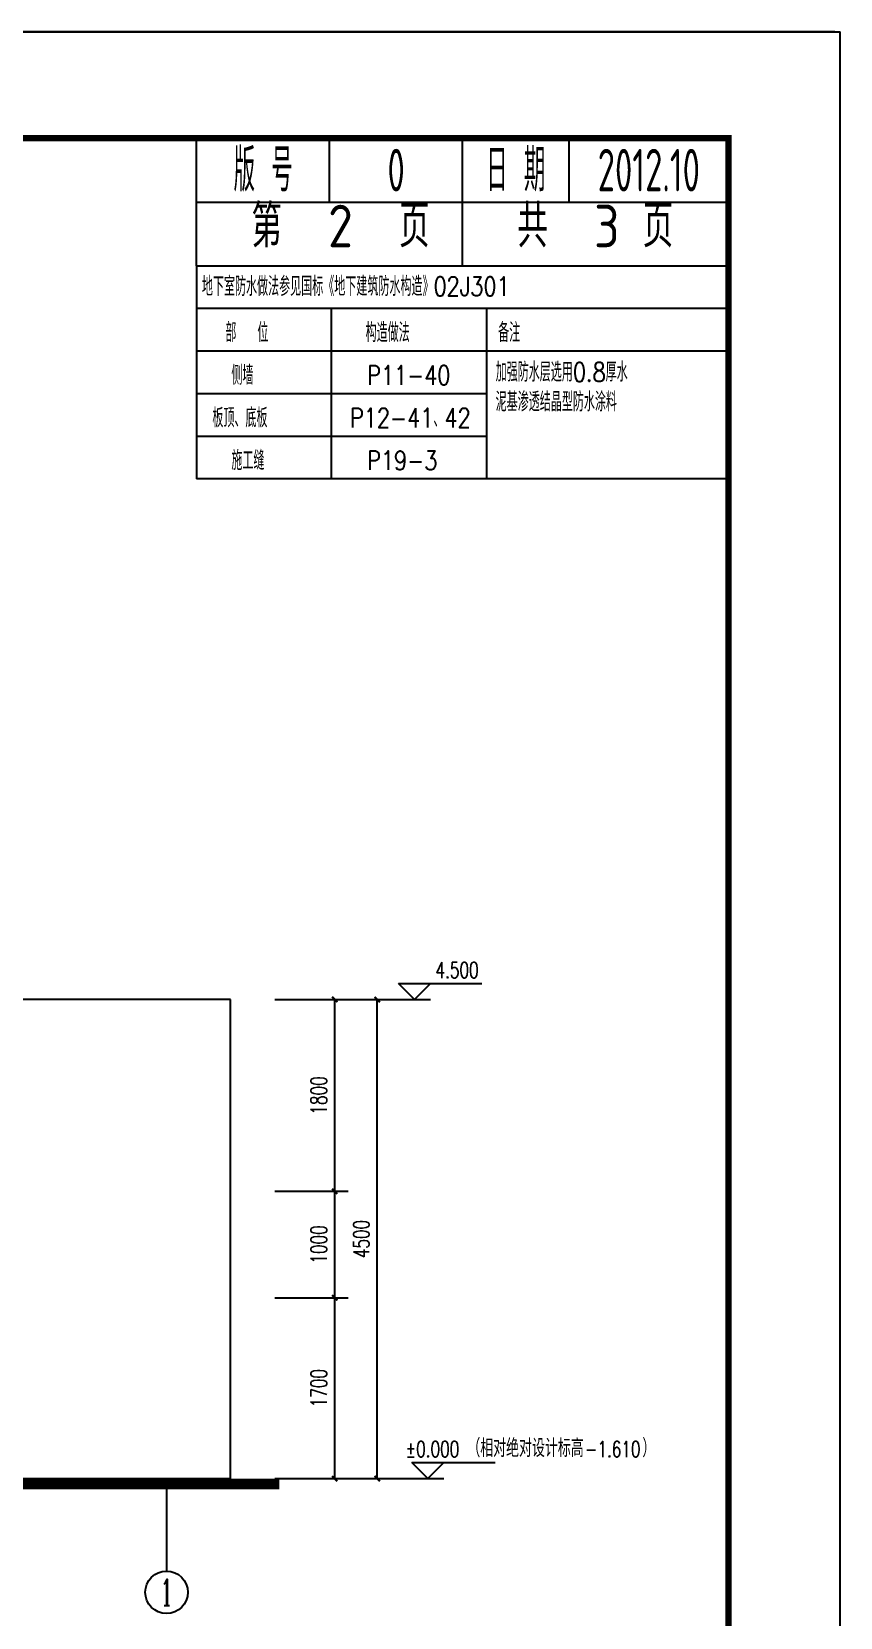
# Model space of a CAD drawing. Extents: x 45837 to 287007, y -98586 to 328021.
# Drawn here: x 80286 to 87887, y -54080 to -39186 of the extents above; entities that cross this region are included whole.
import ezdxf
from ezdxf.enums import TextEntityAlignment as Align

# ---------------------------------------------------------------- set-up
doc = ezdxf.new("R2010")
doc.units = 0
doc.header["$LTSCALE"] = 1000
doc.header["$MEASUREMENT"] = 0
for name, color, linetype in [('AXIS', 3, 'Continuous'), ('AXIS_TEXT', 7, 'Continuous'), ('DIM_ELEV', 3, 'Continuous'), ('HIDE_B', 7, 'Continuous'), ('PUB_DIM', 3, 'Continuous'), ('PUB_TEXT', 7, 'Continuous'), ('WALL', 9, 'Continuous'), ('图框', 7, 'Continuous'), ('文字', 7, 'Continuous'), ('栏目', 3, 'Continuous'), ('次轮廓线', 7, 'Continuous'), ('页码', 3, 'Continuous')]:
    doc.layers.add(name, color=color, linetype=linetype)
doc.layers.add('标注', color=4, linetype='Continuous', lineweight=15)
doc.styles.add('_TCH_AXIS', font='COMPLEX', dxfattribs={"bigfont": 'GBCBIG'})
doc.styles.add('_TCH_DIM', font='SIMPLEX', dxfattribs={"bigfont": 'GBCBIG'})
doc.styles.add('COMPLEX', font='COMPLEX')
doc.styles.add('DIM_FONT', font='SIMPLEX', dxfattribs={"width": 0.7, "bigfont": 'GBCBIG'})
doc.styles.add('HZTXT', font='SIMPLEX.shx', dxfattribs={"width": 0.8, "bigfont": 'gbhzfs.shx'})
doc.styles.get("Standard").update_dxf_attribs({"font": 'gbenor.shx', "bigfont": 'gbcbig.shx'})
doc.dimstyles.new('DIMN50', dxfattribs={"dimscale": 0.5, "dimtxt": 300, "dimasz": 100, "dimexe": 250, "dimexo": 300, "dimgap": 150, "dimtad": 1, "dimdec": 0, "dimzin": 0, "dimdsep": 46, "dimtxsty": 'DIM_FONT', "dimblk": 'ARCHTICK', "dimcen": 0.09, "dimclrt": 7, "dimazin": 2, "dimtfac": 1, "dimtdec": 0, "dimtix": 1, "dimtmove": 2, "dimatfit": 3, "dimldrblk": 'ARCHTICK', "dimfxl": 0, "dimtolj": 1, "dimtzin": 0, "dimarcsym": 0})
doc.dimstyles.new('比例1000', dxfattribs={"dimtxt": 3, "dimasz": 2, "dimexe": 0.8, "dimexo": 0.8, "dimgap": 0.4, "dimtad": 1, "dimdsep": 46, "dimtxsty": 'Standard', "dimcen": 0.09, "dimclrd": 256, "dimclre": 256, "dimclrt": 256, "dimadec": 1, "dimazin": 0, "dimtfac": 1, "dimtix": 1, "dimtmove": 2, "dimatfit": 3, "dimfxl": 0, "dimtolj": 1, "dimtzin": 0, "dimarcsym": 0})

# ---------------------------------------------------------------- blocks, each defined once
blk = doc.blocks.new('*D246')
at = {"layer": 'Defpoints', "color": 0, "linetype": 'ByBlock'}
for p in [(-9952697.28, 2544027.01), (-9952744.26, 2543782.4), (-9952734.17, 2543773.67), (-9952729.44, 2543774.39), (-9952737.98, 2543707.31)]:
    blk.add_point(p, dxfattribs=at)
at = {"layer": '标注', "linetype": 'ByBlock', "lineweight": -2}
blk.add_arc((-9952729.44, 2543774.39), 4.78, 175.765, 238.601, dxfattribs=at)
at = {"layer": '标注', "linetype": 'ByBlock'}
for points in [[(-9952734.53, 2543774.84), (-9952733.89, 2543774.65), (-9952733.65, 2543776.67)], [(-9952731.82, 2543770.63), (-9952732.04, 2543770), (-9952730.04, 2543769.65)]]:
    blk.add_solid(points, dxfattribs=at)
at = {"layer": '标注', "linetype": 'ByBlock', "insert": (-9952732, 2543773.08), "char_height": 3, "attachment_point": 5, "rotation": 297.183}
blk.add_mtext('\\A1;111.1°', dxfattribs=at)
blk = doc.blocks.new('_ArchTick')
at = {"color": 0, "linetype": 'ByBlock', "const_width": 0.4}
blk.add_lwpolyline([(-0.5, -0.5), (0.5, 0.5)], dxfattribs=at)
blk = doc.blocks.new('*D500')
at = {"layer": 'Defpoints', "color": 0}
for p in [(82821, -48277), (83535, -48277), (82821, -52777)]:
    blk.add_point(p, dxfattribs=at)
at = {"layer": 'PUB_DIM', "color": 0, "lineweight": -2}
for p, q in [((82971, -48277), (83660, -48277)), ((83535, -52777), (83535, -48277)), ((82971, -52777), (83660, -52777))]:
    blk.add_line(p, q, dxfattribs=at)
at = {"layer": 'PUB_DIM', "color": 0, "lineweight": -2, "xscale": 50, "yscale": 50, "zscale": 50}
for p, rotation in [((83535, -48277), 90), ((83535, -52777), 270)]:
    blk.add_blockref('_ArchTick', p, dxfattribs=dict(at, rotation=rotation))
at = {"layer": 'PUB_DIM', "color": 7, "insert": (83385, -50527), "char_height": 150, "attachment_point": 5, "rotation": 90, "style": 'DIM_FONT'}
blk.add_mtext('\\A1;4500', dxfattribs=at)
blk = doc.blocks.new('*D501')
at = {"layer": 'Defpoints', "color": 0}
for p in [(82421, -48277), (83135, -48277), (82421, -50078)]:
    blk.add_point(p, dxfattribs=at)
at = {"layer": 'PUB_DIM', "color": 0, "lineweight": -2}
for p, q in [((82571, -48277), (83260, -48277)), ((83135, -50078), (83135, -48277)), ((82571, -50078), (83260, -50078))]:
    blk.add_line(p, q, dxfattribs=at)
at = {"layer": 'PUB_DIM', "color": 0, "lineweight": -2, "xscale": 50, "yscale": 50, "zscale": 50}
for p, rotation in [((83135, -48277), 90), ((83135, -50078), 270)]:
    blk.add_blockref('_ArchTick', p, dxfattribs=dict(at, rotation=rotation))
at = {"layer": 'PUB_DIM', "color": 7, "insert": (82985, -49178), "char_height": 150, "attachment_point": 5, "rotation": 90, "style": 'DIM_FONT'}
blk.add_mtext('\\A1;1800', dxfattribs=at)
blk = doc.blocks.new('*D502')
at = {"layer": 'Defpoints', "color": 0}
for p in [(82421, -50078), (83135, -50078), (82421, -51078)]:
    blk.add_point(p, dxfattribs=at)
at = {"layer": 'PUB_DIM', "color": 0, "lineweight": -2}
for p, q in [((82571, -50078), (83260, -50078)), ((83135, -51078), (83135, -50078)), ((82571, -51078), (83260, -51078))]:
    blk.add_line(p, q, dxfattribs=at)
at = {"layer": 'PUB_DIM', "color": 0, "lineweight": -2, "xscale": 50, "yscale": 50, "zscale": 50}
for p, rotation in [((83135, -50078), 90), ((83135, -51078), 270)]:
    blk.add_blockref('_ArchTick', p, dxfattribs=dict(at, rotation=rotation))
at = {"layer": 'PUB_DIM', "color": 7, "insert": (82985, -50578), "char_height": 150, "attachment_point": 5, "rotation": 90, "style": 'DIM_FONT'}
blk.add_mtext('\\A1;1000', dxfattribs=at)
blk = doc.blocks.new('*D503')
at = {"layer": 'Defpoints', "color": 0}
for p in [(82421, -51078), (83135, -51078), (82421, -52777)]:
    blk.add_point(p, dxfattribs=at)
at = {"layer": 'PUB_DIM', "color": 0, "lineweight": -2}
for p, q in [((82571, -51078), (83260, -51078)), ((83135, -52777), (83135, -51078)), ((82571, -52777), (83260, -52777))]:
    blk.add_line(p, q, dxfattribs=at)
at = {"layer": 'PUB_DIM', "color": 0, "lineweight": -2, "xscale": 50, "yscale": 50, "zscale": 50}
for p, rotation in [((83135, -51078), 90), ((83135, -52777), 270)]:
    blk.add_blockref('_ArchTick', p, dxfattribs=dict(at, rotation=rotation))
at = {"layer": 'PUB_DIM', "color": 7, "insert": (82985, -51928), "char_height": 150, "attachment_point": 5, "rotation": 90, "style": 'DIM_FONT'}
blk.add_mtext('\\A1;1700', dxfattribs=at)
blk = doc.blocks.new('_AXISO')
blk.add_circle((0, 0), 0.5)
at = {"layer": 'AXIS_TEXT', "style": 'COMPLEX', "width": 1.041667}
blk.add_attdef('A', text='', height=0.56, dxfattribs=at).set_placement((-0.25, -0.28), (0.25, -0.28), align=Align.FIT)
blk = doc.blocks.new('ac')
at = {"layer": '标注', "linetype": 'ByBlock'}
dim = blk.add_angular_dim_2l(base=(-9952734.167, 2543773.673), line1=((-9952737.98, 2543707.314), (-9952697.281, 2544027.005)), line2=((-9952744.261, 2543782.399), (-9952729.44, 2543774.393)), dimstyle='比例1000', override={"dimdec": 1, "dimazin": 2}, dxfattribs=at)
dim.commit()
dim.dimension.update_dxf_attribs({"geometry": '*D246', "text_midpoint": (-9952732.003, 2543773.076)})
blk = doc.blocks.new('zx')
at = {"layer": '标注', "linetype": 'ByBlock', "xscale": 29.99999999999998, "yscale": 29.99999999999998, "zscale": 29.99999999999998, "rotation": 267.2929497497675}
blk.add_blockref('ac', (-90141045, -294670499), dxfattribs=at)

msp = doc.modelspace()

# ---------------------------------------------------------------- linework, layer by layer
msp.add_line((81837, -41386.1), (81837, -43387.3))
msp.add_lwpolyline([(82154.4, -48277.4), (70954.4, -48277.4), (70954.4, -52777.4), (82154.4, -52777.4)], close=True)
at = {"const_width": 100}
msp.add_lwpolyline([(82614.7, -52827.4), (70656.2, -52827.4)], dxfattribs=at)
at = {"layer": 'AXIS'}
msp.add_line((81554.4, -52777.4), (81554.4, -53645.2), dxfattribs=at)
at = {"layer": 'DIM_ELEV'}
for p, q in [((83885.1, -48277.4), (83735.1, -48127.4)), ((83735.1, -48127.4), (84517.6, -48127.4)), ((83885.1, -48277.4), (84035.1, -48127.4)), ((83535.1, -48277.4), (84035.1, -48277.4)), ((84010.1, -52777.4), (83860.1, -52627.4)), ((83860.1, -52627.4), (84642.6, -52627.4)), ((84010.1, -52777.4), (84160.1, -52627.4)), ((83660.1, -52777.4), (84160.1, -52777.4))]:
    msp.add_line(p, q, dxfattribs=at)
at = {"layer": 'HIDE_B', "flags": 128}
msp.add_lwpolyline([(48837, -66886.1), (48837, -66886.1), (48837, -66886.1), (48837, -40186.1), (48837, -40186.1), (48837, -40186.1), (86837, -40186.1), (86837, -40186.1), (86837, -40186.1), (86837, -40186.1), (86837, -40186.1), (86837, -40186.1), (86837, -66886.1), (86837, -66886.1), (48837, -66886.1)], close=True, dxfattribs=at)
at = {"layer": 'PUB_TEXT'}
for p, q in [((86837, -41786.3), (81837, -41786.3)), ((83099.8, -41786.3), (83099.8, -43387.3)), ((84560.8, -41786.3), (84560.8, -43387.3)), ((86837, -42186.6), (81837, -42186.6)), ((86837, -42186.6), (81837, -42186.6)), ((86837, -42186.6), (81837, -42186.6)), ((84560.8, -42586.8), (81837, -42586.8)), ((84560.8, -42987), (81837, -42987)), ((86837, -43387.3), (81837, -43387.3)), ((86837, -43387.3), (81837, -43387.3))]:
    msp.add_line(p, q, dxfattribs=at)
at = {"layer": 'WALL', "color": 0}
msp.add_line((45837, -39186.1), (87887, -39186.1), dxfattribs=at)
at = {"layer": '图框', "linetype": 'Continuous'}
for points in [[(87837, -39186.1), (45837, -39186.1)], [(87887, -68886.1), (87887, -39186.1)]]:
    msp.add_lwpolyline(points, dxfattribs=at)
at = {"layer": '图框', "linetype": 'Continuous', "const_width": 60}
msp.add_lwpolyline([(86837, -40186.1), (48837, -40186.1), (48837, -67886.1), (86837, -67886.1), (86837, -40186.1)], dxfattribs=at)
at = {"layer": '文字'}
for p, q in [((83087, -40786.1), (83087, -40186.1)), ((84337, -40786.1), (84337, -40186.1))]:
    msp.add_line(p, q, dxfattribs=at)
at = {"layer": '次轮廓线'}
msp.add_line((85337, -40786.1), (85337, -40186.1), dxfattribs=at)
at = {"layer": '页码'}
for p, q in [((81837, -41386.1), (81837, -40186.1)), ((81837, -40786.1), (86837, -40786.1)), ((81837, -40786.1), (86837, -40786.1)), ((84337, -41386.1), (84337, -40786.1)), ((81837, -41386.1), (86837, -41386.1))]:
    msp.add_line(p, q, dxfattribs=at)

# ---------------------------------------------------------------- block references
msp.add_blockref('zx', (-114181.7, -17209.2))
at = {"layer": 'AXIS'}
ref = msp.add_blockref('_AXISO', (81554.4, -53845.2), dxfattribs=dict(at, xscale=400, yscale=400, zscale=400))
ref.add_attrib('A', '1', dxfattribs={"layer": 'AXIS_TEXT', "height": 249.8, "style": '_TCH_AXIS'}).set_placement((81500.8, -53970.1), (81607.9, -53970.1), align=Align.FIT)

# ---------------------------------------------------------------- texts
at = {"layer": 'PUB_TEXT'}
for s, height, style, width, p in [('地下室防水做法参见国标《地下建筑防水构造》02J301', 180, 'HZTXT', 0.8, (81886.5, -41668.1)), ('部  位', 180, 'HZTXT', 0.8, (82106.4, -42102.2)), ('构造做法', 180, 'HZTXT', 0.8, (83424.8, -42102.2)), ('备注', 180, 'HZTXT', 0.8, (84670.8, -42102.2)), ('加强防水层选用0.8厚水', 180, 'HZTXT', 0.8, (84647.2, -42472.7)), ('侧墙', 180, 'HZTXT', 0.8, (82163.3, -42502.5)), ('P11-40', 180, 'HZTXT', 0.8, (83438.9, -42502.5)), ('泥基渗透结晶型防水涂料', 180, 'HZTXT', 0.8, (84647.2, -42752.4)), ('板顶、底板', 180, 'HZTXT', 0.8, (81984.9, -42902.7)), ('P12-41、42', 180, 'HZTXT', 0.8, (83278.1, -42902.7)), ('施工缝', 180, 'HZTXT', 0.8, (82163.3, -43303)), ('P19-3', 180, 'HZTXT', 0.8, (83438.9, -43303)), ('4.500', 148.75, '_TCH_DIM', 0.705882, (84082.6, -48074.9)), ('%%P0.000', 148.75, '_TCH_DIM', 0.705882, (83801.3, -52574.9)), ('-1.610', 148.75, '_TCH_DIM', 0.705882, (85487.2, -52574.9))]:
    msp.add_text(s, height=height, dxfattribs=dict(at, style=style, width=width)).set_placement(p)
at = {"layer": 'PUB_TEXT', "style": '_TCH_DIM'}
for s, height, p in [('（相对绝对设计标高', 168.79, (84381.3, -52574.9)), ('）', 168.8, (86027.2, -52574.9))]:
    msp.add_text(s, height=height, dxfattribs=at).set_placement(p)
at = {"layer": '文字', "width": 0.7}
for s, p in [('版 号', (82462, -40486.1)), ('0', (83712, -40486.1)), ('日 期', (84837, -40486.1)), ('2012.10', (86087, -40486.1))]:
    msp.add_text(s, height=400, dxfattribs=at).set_placement(p, align=Align.MIDDLE_CENTER)
at = {"layer": '栏目', "char_height": 500, "width": 2859.111, "attachment_point": 1}
for s, insert in [('{\\H0.8x;第  2  页}', (82350.7, -40811.6)), ('{\\H0.8x;共  3 页}', (84850.7, -40811.6))]:
    msp.add_mtext(s, dxfattribs=dict(at, insert=insert))

# ---------------------------------------------------------------- dimensions: what is measured, and where the dimension line sits
at = {"layer": 'PUB_DIM'}
for p1, p2, distance, picture, middle in [((82420.741, -50077.8809), (82420.741, -48277.4284), -714.3453, '*D501', (82985.0863, -49177.6546)), ((82820.7, -52777.4), (82820.7, -48277.4), -714.3, '*D500', (83385.1, -50527.4)), ((82420.7, -51077.9), (82420.7, -50077.9), -714.3, '*D502', (82985.1, -50577.9)), ((82420.741, -52777.4284), (82420.741, -51077.8809), -714.3453, '*D503', (82985.0863, -51927.6546))]:
    dim = msp.add_aligned_dim(p1=p1, p2=p2, distance=distance, dimstyle='DIMN50', dxfattribs=at)
    dim.commit()
    dim.dimension.update_dxf_attribs({"geometry": picture, "text_midpoint": middle})

doc.saveas('drawing.dxf')
